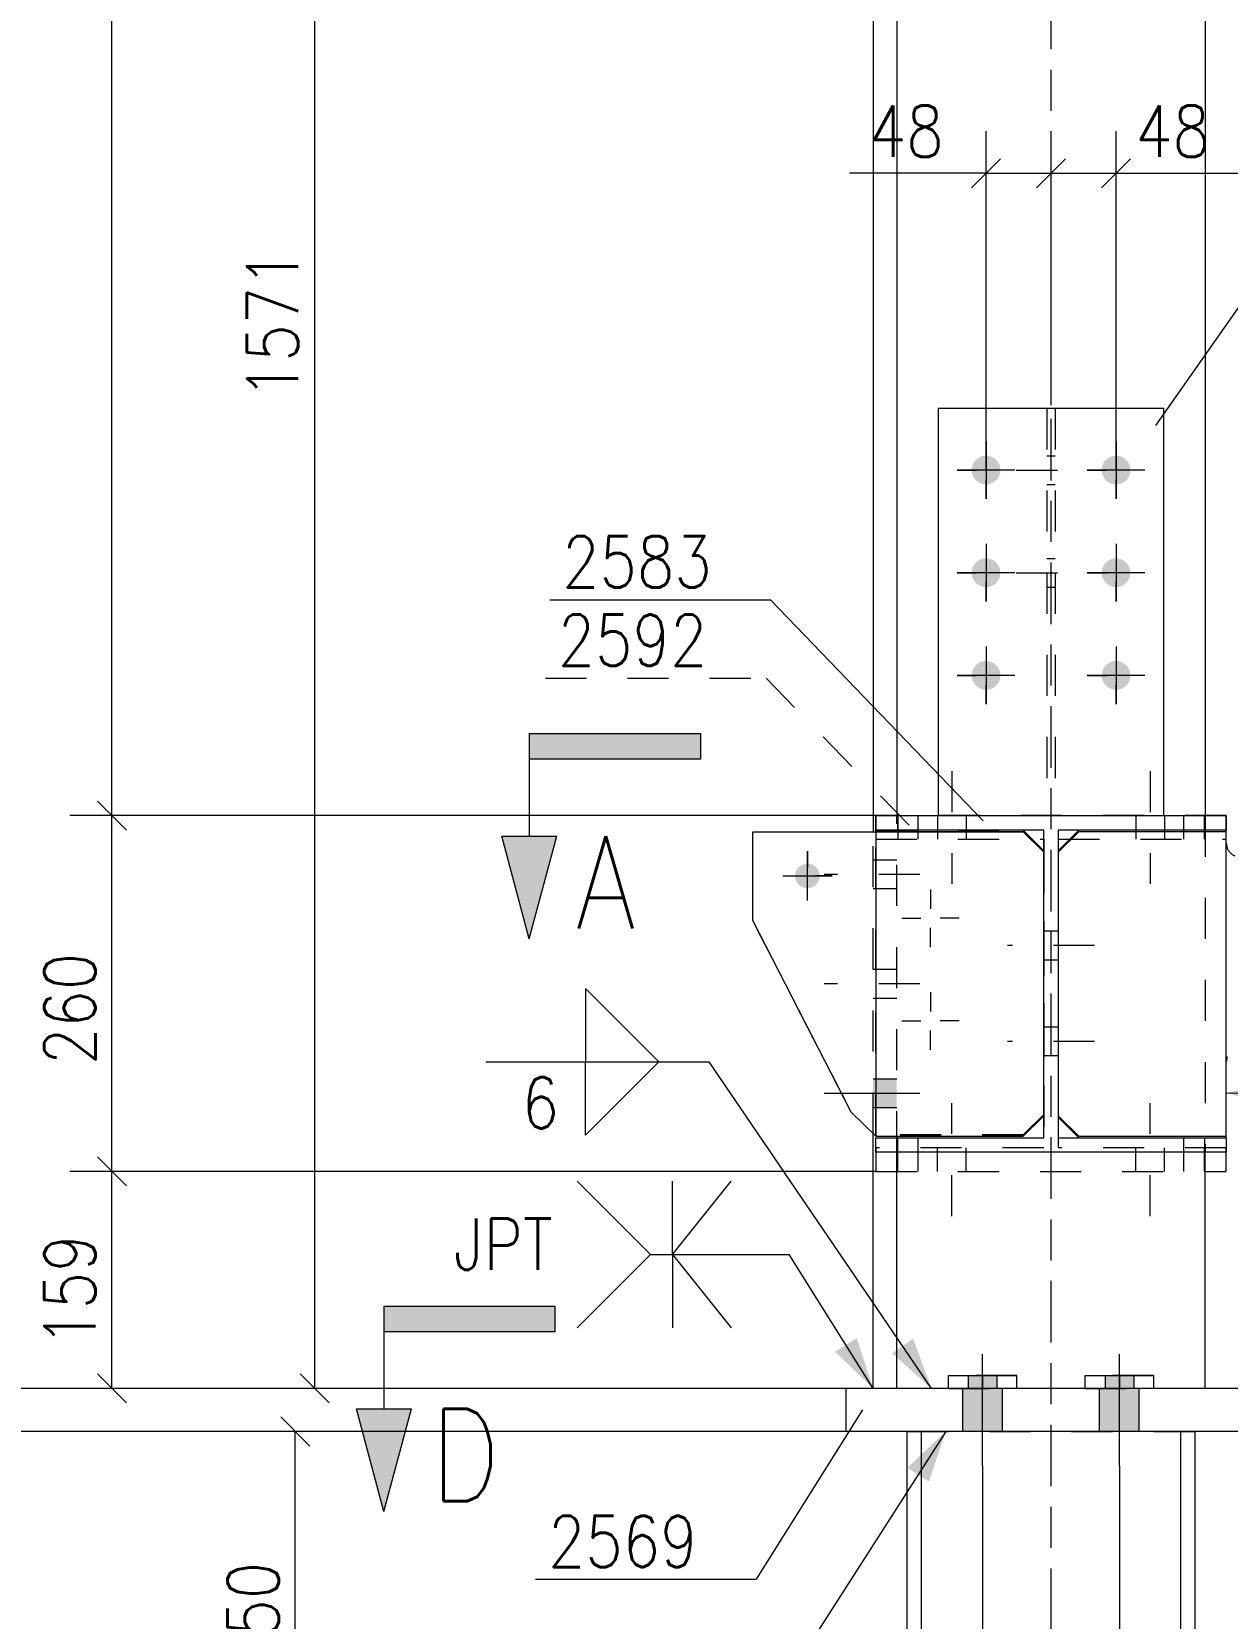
# Model space of a CAD drawing. Header units: millimetres. Extents: x 5 to 846, y 5 to 599.
# Drawn here: x 60.2 to 118.5, y 361 to 438.3 of the extents above; entities that cross this region are included whole.
import ezdxf

# ---------------------------------------------------------------- set-up
doc = ezdxf.new("R2010")
doc.units = ezdxf.units.MM
for name, pattern in [('XKITLINE00', [0]), ('XKITLINE02', [4, 2, -2]), ('XKITLINE06', [7, 3, -1, 2, -1])]:
    doc.linetypes.add(name, pattern=pattern)
for name, color, linetype, lineweight in [('Corte', 7, 'Continuous', 0), ('Cota', 4, 'Continuous', 0), ('Marca da peça', 2, 'Continuous', 0), ('Objeto gráfico', 3, 'Continuous', 0), ('Parafuso', 3, 'Continuous', 0), ('Peça', 2, 'Continuous', 0), ('Solda', 1, 'Continuous', 0)]:
    doc.layers.add(name, color=color, linetype=linetype, lineweight=lineweight)
doc.styles.add('ROMANS', font='ROMANS__.TTF')
doc.styles.add('SIMPLEX', font='SIMPLEX_.TTF')

msp = doc.modelspace()

# ---------------------------------------------------------------- hatches: boundary and pattern name
at = {"layer": 'Corte'}
for points in [[(84.474, 402.814), (84.474, 404.064), (92.808, 404.064)], [(92.808, 402.814), (84.474, 402.814), (92.808, 404.064)], [(84.474, 394.064), (83.134, 399.064), (85.814, 399.064)], [(77.394, 374.914), (77.394, 376.164), (85.727, 376.164)], [(85.727, 374.914), (77.394, 374.914), (85.727, 376.164)], [(77.394, 366.164), (76.054, 371.164), (78.734, 371.164)]]:
    msp.add_hatch(color=6, dxfattribs=at).paths.add_polyline_path(points, flags=17)
at = {"layer": 'Parafuso'}
for points in [[(107.421, 416.863), (107.419, 416.829), (107.415, 416.795), (107.409, 416.761), (107.401, 416.728), (107.392, 416.695), (107.381, 416.662), (107.369, 416.63), (107.355, 416.598), (107.34, 416.568), (107.323, 416.538), (107.304, 416.509), (107.284, 416.481), (107.263, 416.454), (107.241, 416.428), (107.217, 416.403), (107.192, 416.379), (107.166, 416.357), (107.139, 416.336), (107.111, 416.316), (107.082, 416.297), (107.052, 416.28), (107.022, 416.265), (106.99, 416.251), (106.958, 416.239), (106.925, 416.228), (106.892, 416.219), (106.859, 416.211), (106.825, 416.205), (106.791, 416.201), (106.757, 416.199), (106.722, 416.198), (106.688, 416.199), (106.654, 416.201), (106.62, 416.205), (106.586, 416.211), (106.552, 416.219), (106.519, 416.228), (106.486, 416.239), (106.454, 416.251), (106.423, 416.265), (106.392, 416.28), (106.362, 416.297), (106.333, 416.316), (106.305, 416.336), (106.278, 416.357), (106.252, 416.379), (106.227, 416.403), (106.204, 416.428), (106.181, 416.454), (106.16, 416.481), (106.14, 416.509), (106.122, 416.538), (106.105, 416.568), (106.089, 416.598), (106.076, 416.63), (106.063, 416.662), (106.052, 416.695), (106.043, 416.728), (106.036, 416.761), (106.03, 416.795), (106.026, 416.829), (106.023, 416.863), (106.022, 416.898), (106.023, 416.932), (106.026, 416.966), (106.03, 417), (106.036, 417.034), (106.043, 417.068), (106.052, 417.101), (106.063, 417.134), (106.076, 417.166), (106.089, 417.197), (106.105, 417.228), (106.122, 417.258), (106.14, 417.287), (106.16, 417.315), (106.181, 417.342), (106.204, 417.368), (106.227, 417.393), (106.252, 417.416), (106.278, 417.439), (106.305, 417.46), (106.333, 417.48), (106.362, 417.498), (106.392, 417.515), (106.423, 417.531), (106.454, 417.544), (106.486, 417.557), (106.519, 417.568), (106.552, 417.577), (106.586, 417.584), (106.62, 417.59), (106.654, 417.594), (106.688, 417.597), (106.722, 417.598), (106.757, 417.597), (106.791, 417.594), (106.825, 417.59), (106.859, 417.584), (106.892, 417.577), (106.925, 417.568), (106.958, 417.557), (106.99, 417.544), (107.022, 417.531), (107.052, 417.515), (107.082, 417.498), (107.111, 417.48), (107.139, 417.46), (107.166, 417.439), (107.192, 417.416), (107.217, 417.393), (107.241, 417.368), (107.263, 417.342), (107.284, 417.315), (107.304, 417.287), (107.323, 417.258), (107.34, 417.228), (107.355, 417.197), (107.369, 417.166), (107.381, 417.134), (107.392, 417.101), (107.401, 417.068), (107.409, 417.034), (107.415, 417), (107.419, 416.966), (107.421, 416.932), (107.422, 416.898)], [(113.755, 416.863), (113.752, 416.829), (113.748, 416.795), (113.742, 416.761), (113.735, 416.728), (113.725, 416.695), (113.715, 416.662), (113.702, 416.63), (113.688, 416.598), (113.673, 416.568), (113.656, 416.538), (113.638, 416.509), (113.618, 416.481), (113.597, 416.454), (113.574, 416.428), (113.551, 416.403), (113.526, 416.379), (113.5, 416.357), (113.473, 416.336), (113.444, 416.316), (113.415, 416.297), (113.386, 416.28), (113.355, 416.265), (113.323, 416.251), (113.291, 416.239), (113.259, 416.228), (113.226, 416.219), (113.192, 416.211), (113.158, 416.205), (113.124, 416.201), (113.09, 416.199), (113.056, 416.198), (113.021, 416.199), (112.987, 416.201), (112.953, 416.205), (112.919, 416.211), (112.885, 416.219), (112.852, 416.228), (112.82, 416.239), (112.788, 416.251), (112.756, 416.265), (112.726, 416.28), (112.696, 416.297), (112.667, 416.316), (112.639, 416.336), (112.611, 416.357), (112.585, 416.379), (112.561, 416.403), (112.537, 416.428), (112.514, 416.454), (112.493, 416.481), (112.474, 416.509), (112.455, 416.538), (112.438, 416.568), (112.423, 416.598), (112.409, 416.63), (112.396, 416.662), (112.386, 416.695), (112.377, 416.728), (112.369, 416.761), (112.363, 416.795), (112.359, 416.829), (112.356, 416.863), (112.356, 416.898), (112.356, 416.932), (112.359, 416.966), (112.363, 417), (112.369, 417.034), (112.377, 417.068), (112.386, 417.101), (112.396, 417.134), (112.409, 417.166), (112.423, 417.197), (112.438, 417.228), (112.455, 417.258), (112.474, 417.287), (112.493, 417.315), (112.514, 417.342), (112.537, 417.368), (112.561, 417.393), (112.585, 417.416), (112.611, 417.439), (112.639, 417.46), (112.667, 417.48), (112.696, 417.498), (112.726, 417.515), (112.756, 417.531), (112.788, 417.544), (112.82, 417.557), (112.852, 417.568), (112.885, 417.577), (112.919, 417.584), (112.953, 417.59), (112.987, 417.594), (113.021, 417.597), (113.056, 417.598), (113.09, 417.597), (113.124, 417.594), (113.158, 417.59), (113.192, 417.584), (113.226, 417.577), (113.259, 417.568), (113.291, 417.557), (113.323, 417.544), (113.355, 417.531), (113.386, 417.515), (113.415, 417.498), (113.444, 417.48), (113.473, 417.46), (113.5, 417.439), (113.526, 417.416), (113.551, 417.393), (113.574, 417.368), (113.597, 417.342), (113.618, 417.315), (113.638, 417.287), (113.656, 417.258), (113.673, 417.228), (113.688, 417.197), (113.702, 417.166), (113.715, 417.134), (113.725, 417.101), (113.735, 417.068), (113.742, 417.034), (113.748, 417), (113.752, 416.966), (113.755, 416.932), (113.756, 416.898)], [(107.421, 411.863), (107.419, 411.829), (107.415, 411.795), (107.409, 411.761), (107.401, 411.728), (107.392, 411.695), (107.381, 411.662), (107.369, 411.63), (107.355, 411.598), (107.34, 411.568), (107.323, 411.538), (107.304, 411.509), (107.284, 411.481), (107.263, 411.454), (107.241, 411.428), (107.217, 411.403), (107.192, 411.379), (107.166, 411.357), (107.139, 411.336), (107.111, 411.316), (107.082, 411.297), (107.052, 411.28), (107.022, 411.265), (106.99, 411.251), (106.958, 411.239), (106.925, 411.228), (106.892, 411.219), (106.859, 411.211), (106.825, 411.205), (106.791, 411.201), (106.757, 411.199), (106.722, 411.198), (106.688, 411.199), (106.654, 411.201), (106.62, 411.205), (106.586, 411.211), (106.552, 411.219), (106.519, 411.228), (106.486, 411.239), (106.454, 411.251), (106.423, 411.265), (106.392, 411.28), (106.362, 411.297), (106.333, 411.316), (106.305, 411.336), (106.278, 411.357), (106.252, 411.379), (106.227, 411.403), (106.204, 411.428), (106.181, 411.454), (106.16, 411.481), (106.14, 411.509), (106.122, 411.538), (106.105, 411.568), (106.089, 411.598), (106.076, 411.63), (106.063, 411.662), (106.052, 411.695), (106.043, 411.728), (106.036, 411.761), (106.03, 411.795), (106.026, 411.829), (106.023, 411.863), (106.022, 411.898), (106.023, 411.932), (106.026, 411.966), (106.03, 412), (106.036, 412.034), (106.043, 412.068), (106.052, 412.101), (106.063, 412.134), (106.076, 412.166), (106.089, 412.197), (106.105, 412.228), (106.122, 412.258), (106.14, 412.287), (106.16, 412.315), (106.181, 412.342), (106.204, 412.368), (106.227, 412.393), (106.252, 412.416), (106.278, 412.439), (106.305, 412.46), (106.333, 412.48), (106.362, 412.498), (106.392, 412.515), (106.423, 412.531), (106.454, 412.544), (106.486, 412.557), (106.519, 412.568), (106.552, 412.577), (106.586, 412.584), (106.62, 412.59), (106.654, 412.594), (106.688, 412.597), (106.722, 412.598), (106.757, 412.597), (106.791, 412.594), (106.825, 412.59), (106.859, 412.584), (106.892, 412.577), (106.925, 412.568), (106.958, 412.557), (106.99, 412.544), (107.022, 412.531), (107.052, 412.515), (107.082, 412.498), (107.111, 412.48), (107.139, 412.46), (107.166, 412.439), (107.192, 412.416), (107.217, 412.393), (107.241, 412.368), (107.263, 412.342), (107.284, 412.315), (107.304, 412.287), (107.323, 412.258), (107.34, 412.228), (107.355, 412.197), (107.369, 412.166), (107.381, 412.134), (107.392, 412.101), (107.401, 412.068), (107.409, 412.034), (107.415, 412), (107.419, 411.966), (107.421, 411.932), (107.422, 411.898)], [(113.755, 411.863), (113.752, 411.829), (113.748, 411.795), (113.742, 411.761), (113.735, 411.728), (113.725, 411.695), (113.715, 411.662), (113.702, 411.63), (113.688, 411.598), (113.673, 411.568), (113.656, 411.538), (113.638, 411.509), (113.618, 411.481), (113.597, 411.454), (113.574, 411.428), (113.551, 411.403), (113.526, 411.379), (113.5, 411.357), (113.473, 411.336), (113.444, 411.316), (113.415, 411.297), (113.386, 411.28), (113.355, 411.265), (113.323, 411.251), (113.291, 411.239), (113.259, 411.228), (113.226, 411.219), (113.192, 411.211), (113.158, 411.205), (113.124, 411.201), (113.09, 411.199), (113.056, 411.198), (113.021, 411.199), (112.987, 411.201), (112.953, 411.205), (112.919, 411.211), (112.885, 411.219), (112.852, 411.228), (112.82, 411.239), (112.788, 411.251), (112.756, 411.265), (112.726, 411.28), (112.696, 411.297), (112.667, 411.316), (112.639, 411.336), (112.611, 411.357), (112.585, 411.379), (112.561, 411.403), (112.537, 411.428), (112.514, 411.454), (112.493, 411.481), (112.474, 411.509), (112.455, 411.538), (112.438, 411.568), (112.423, 411.598), (112.409, 411.63), (112.396, 411.662), (112.386, 411.695), (112.377, 411.728), (112.369, 411.761), (112.363, 411.795), (112.359, 411.829), (112.356, 411.863), (112.356, 411.898), (112.356, 411.932), (112.359, 411.966), (112.363, 412), (112.369, 412.034), (112.377, 412.068), (112.386, 412.101), (112.396, 412.134), (112.409, 412.166), (112.423, 412.197), (112.438, 412.228), (112.455, 412.258), (112.474, 412.287), (112.493, 412.315), (112.514, 412.342), (112.537, 412.368), (112.561, 412.393), (112.585, 412.416), (112.611, 412.439), (112.639, 412.46), (112.667, 412.48), (112.696, 412.498), (112.726, 412.515), (112.756, 412.531), (112.788, 412.544), (112.82, 412.557), (112.852, 412.568), (112.885, 412.577), (112.919, 412.584), (112.953, 412.59), (112.987, 412.594), (113.021, 412.597), (113.056, 412.598), (113.09, 412.597), (113.124, 412.594), (113.158, 412.59), (113.192, 412.584), (113.226, 412.577), (113.259, 412.568), (113.291, 412.557), (113.323, 412.544), (113.355, 412.531), (113.386, 412.515), (113.415, 412.498), (113.444, 412.48), (113.473, 412.46), (113.5, 412.439), (113.526, 412.416), (113.551, 412.393), (113.574, 412.368), (113.597, 412.342), (113.618, 412.315), (113.638, 412.287), (113.656, 412.258), (113.673, 412.228), (113.688, 412.197), (113.702, 412.166), (113.715, 412.134), (113.725, 412.101), (113.735, 412.068), (113.742, 412.034), (113.748, 412), (113.752, 411.966), (113.755, 411.932), (113.756, 411.898)], [(107.421, 406.863), (107.419, 406.829), (107.415, 406.795), (107.409, 406.761), (107.401, 406.728), (107.392, 406.695), (107.381, 406.662), (107.369, 406.63), (107.355, 406.598), (107.34, 406.568), (107.323, 406.538), (107.304, 406.509), (107.284, 406.481), (107.263, 406.454), (107.241, 406.428), (107.217, 406.403), (107.192, 406.379), (107.166, 406.357), (107.139, 406.336), (107.111, 406.316), (107.082, 406.297), (107.052, 406.28), (107.022, 406.265), (106.99, 406.251), (106.958, 406.239), (106.925, 406.228), (106.892, 406.219), (106.859, 406.211), (106.825, 406.205), (106.791, 406.201), (106.757, 406.199), (106.722, 406.198), (106.688, 406.199), (106.654, 406.201), (106.62, 406.205), (106.586, 406.211), (106.552, 406.219), (106.519, 406.228), (106.486, 406.239), (106.454, 406.251), (106.423, 406.265), (106.392, 406.28), (106.362, 406.297), (106.333, 406.316), (106.305, 406.336), (106.278, 406.357), (106.252, 406.379), (106.227, 406.403), (106.204, 406.428), (106.181, 406.454), (106.16, 406.481), (106.14, 406.509), (106.122, 406.538), (106.105, 406.568), (106.089, 406.598), (106.076, 406.63), (106.063, 406.662), (106.052, 406.695), (106.043, 406.728), (106.036, 406.761), (106.03, 406.795), (106.026, 406.829), (106.023, 406.863), (106.022, 406.898), (106.023, 406.932), (106.026, 406.966), (106.03, 407), (106.036, 407.034), (106.043, 407.068), (106.052, 407.101), (106.063, 407.134), (106.076, 407.166), (106.089, 407.197), (106.105, 407.228), (106.122, 407.258), (106.14, 407.287), (106.16, 407.315), (106.181, 407.342), (106.204, 407.368), (106.227, 407.393), (106.252, 407.416), (106.278, 407.439), (106.305, 407.46), (106.333, 407.48), (106.362, 407.498), (106.392, 407.515), (106.423, 407.531), (106.454, 407.544), (106.486, 407.557), (106.519, 407.568), (106.552, 407.577), (106.586, 407.584), (106.62, 407.59), (106.654, 407.594), (106.688, 407.597), (106.722, 407.598), (106.757, 407.597), (106.791, 407.594), (106.825, 407.59), (106.859, 407.584), (106.892, 407.577), (106.925, 407.568), (106.958, 407.557), (106.99, 407.544), (107.022, 407.531), (107.052, 407.515), (107.082, 407.498), (107.111, 407.48), (107.139, 407.46), (107.166, 407.439), (107.192, 407.416), (107.217, 407.393), (107.241, 407.368), (107.263, 407.342), (107.284, 407.315), (107.304, 407.287), (107.323, 407.258), (107.34, 407.228), (107.355, 407.197), (107.369, 407.166), (107.381, 407.134), (107.392, 407.101), (107.401, 407.068), (107.409, 407.034), (107.415, 407), (107.419, 406.966), (107.421, 406.932), (107.422, 406.898)], [(113.755, 406.863), (113.752, 406.829), (113.748, 406.795), (113.742, 406.761), (113.735, 406.728), (113.725, 406.695), (113.715, 406.662), (113.702, 406.63), (113.688, 406.598), (113.673, 406.568), (113.656, 406.538), (113.638, 406.509), (113.618, 406.481), (113.597, 406.454), (113.574, 406.428), (113.551, 406.403), (113.526, 406.379), (113.5, 406.357), (113.473, 406.336), (113.444, 406.316), (113.415, 406.297), (113.386, 406.28), (113.355, 406.265), (113.323, 406.251), (113.291, 406.239), (113.259, 406.228), (113.226, 406.219), (113.192, 406.211), (113.158, 406.205), (113.124, 406.201), (113.09, 406.199), (113.056, 406.198), (113.021, 406.199), (112.987, 406.201), (112.953, 406.205), (112.919, 406.211), (112.885, 406.219), (112.852, 406.228), (112.82, 406.239), (112.788, 406.251), (112.756, 406.265), (112.726, 406.28), (112.696, 406.297), (112.667, 406.316), (112.639, 406.336), (112.611, 406.357), (112.585, 406.379), (112.561, 406.403), (112.537, 406.428), (112.514, 406.454), (112.493, 406.481), (112.474, 406.509), (112.455, 406.538), (112.438, 406.568), (112.423, 406.598), (112.409, 406.63), (112.396, 406.662), (112.386, 406.695), (112.377, 406.728), (112.369, 406.761), (112.363, 406.795), (112.359, 406.829), (112.356, 406.863), (112.356, 406.898), (112.356, 406.932), (112.359, 406.966), (112.363, 407), (112.369, 407.034), (112.377, 407.068), (112.386, 407.101), (112.396, 407.134), (112.409, 407.166), (112.423, 407.197), (112.438, 407.228), (112.455, 407.258), (112.474, 407.287), (112.493, 407.315), (112.514, 407.342), (112.537, 407.368), (112.561, 407.393), (112.585, 407.416), (112.611, 407.439), (112.639, 407.46), (112.667, 407.48), (112.696, 407.498), (112.726, 407.515), (112.756, 407.531), (112.788, 407.544), (112.82, 407.557), (112.852, 407.568), (112.885, 407.577), (112.919, 407.584), (112.953, 407.59), (112.987, 407.594), (113.021, 407.597), (113.056, 407.598), (113.09, 407.597), (113.124, 407.594), (113.158, 407.59), (113.192, 407.584), (113.226, 407.577), (113.259, 407.568), (113.291, 407.557), (113.323, 407.544), (113.355, 407.531), (113.386, 407.515), (113.415, 407.498), (113.444, 407.48), (113.473, 407.46), (113.5, 407.439), (113.526, 407.416), (113.551, 407.393), (113.574, 407.368), (113.597, 407.342), (113.618, 407.315), (113.638, 407.287), (113.656, 407.258), (113.673, 407.228), (113.688, 407.197), (113.702, 407.166), (113.715, 407.134), (113.725, 407.101), (113.735, 407.068), (113.742, 407.034), (113.748, 407), (113.752, 406.966), (113.755, 406.932), (113.756, 406.898)], [(97.423, 397.161), (97.425, 397.19), (97.429, 397.219), (97.434, 397.248), (97.44, 397.277), (97.448, 397.305), (97.457, 397.333), (97.468, 397.361), (97.48, 397.388), (97.493, 397.414), (97.508, 397.44), (97.523, 397.464), (97.54, 397.489), (97.558, 397.512), (97.578, 397.534), (97.598, 397.555), (97.619, 397.576), (97.642, 397.595), (97.665, 397.613), (97.689, 397.63), (97.714, 397.646), (97.739, 397.66), (97.766, 397.674), (97.793, 397.685), (97.82, 397.696), (97.848, 397.705), (97.876, 397.713), (97.905, 397.72), (97.934, 397.725), (97.963, 397.728), (97.993, 397.73), (98.022, 397.731), (98.052, 397.73), (98.081, 397.728), (98.11, 397.725), (98.139, 397.72), (98.168, 397.713), (98.196, 397.705), (98.224, 397.696), (98.252, 397.685), (98.279, 397.674), (98.305, 397.66), (98.331, 397.646), (98.356, 397.63), (98.38, 397.613), (98.403, 397.595), (98.425, 397.576), (98.446, 397.555), (98.467, 397.534), (98.486, 397.512), (98.504, 397.489), (98.521, 397.464), (98.537, 397.44), (98.551, 397.414), (98.565, 397.388), (98.577, 397.361), (98.587, 397.333), (98.596, 397.305), (98.604, 397.277), (98.611, 397.248), (98.616, 397.219), (98.619, 397.19), (98.621, 397.161), (98.622, 397.131), (98.621, 397.102), (98.619, 397.072), (98.616, 397.043), (98.611, 397.014), (98.604, 396.985), (98.596, 396.957), (98.587, 396.929), (98.577, 396.902), (98.565, 396.875), (98.551, 396.848), (98.537, 396.823), (98.521, 396.798), (98.504, 396.774), (98.486, 396.75), (98.467, 396.728), (98.446, 396.707), (98.425, 396.687), (98.403, 396.667), (98.38, 396.649), (98.356, 396.632), (98.331, 396.616), (98.305, 396.602), (98.279, 396.589), (98.252, 396.577), (98.224, 396.566), (98.196, 396.557), (98.168, 396.549), (98.139, 396.543), (98.11, 396.538), (98.081, 396.534), (98.052, 396.532), (98.022, 396.531), (97.993, 396.532), (97.963, 396.534), (97.934, 396.538), (97.905, 396.543), (97.876, 396.549), (97.848, 396.557), (97.82, 396.566), (97.793, 396.577), (97.766, 396.589), (97.739, 396.602), (97.714, 396.616), (97.689, 396.632), (97.665, 396.649), (97.642, 396.667), (97.619, 396.687), (97.598, 396.707), (97.578, 396.728), (97.558, 396.75), (97.54, 396.774), (97.523, 396.798), (97.508, 396.823), (97.493, 396.848), (97.48, 396.875), (97.468, 396.902), (97.457, 396.929), (97.448, 396.957), (97.44, 396.985), (97.434, 397.014), (97.429, 397.043), (97.425, 397.072), (97.423, 397.102), (97.422, 397.131)], [(102.376, 385.831), (101.222, 385.831), (101.222, 387.231), (102.376, 387.231)], [(102.376, 385.831), (101.222, 385.831), (101.222, 387.231), (102.376, 387.231)], [(107.256, 372.798), (107.256, 372.164), (105.856, 372.164), (105.856, 372.798)], [(113.922, 372.798), (113.922, 372.164), (112.522, 372.164), (112.522, 372.798)], [(107.521, 372.164), (107.521, 370.064), (105.591, 370.064), (105.591, 372.164)], [(114.187, 372.164), (114.187, 370.064), (112.257, 370.064), (112.257, 372.164)]]:
    msp.add_hatch(color=7, dxfattribs=at).paths.add_polyline_path(points, flags=17)
at = {"layer": 'Solda'}
for points in [[(101.222, 372.164), (99.365, 373.951), (100.424, 374.615)], [(104.065, 372.164), (102.142, 373.88), (103.176, 374.583)], [(104.761, 370.064), (103.939, 367.622), (102.886, 368.296)]]:
    msp.add_hatch(color=7, dxfattribs=at).paths.add_polyline_path(points, flags=17)

# ---------------------------------------------------------------- linework, layer by layer
at = {"layer": 'Corte', "color": 6, "linetype": 'XKITLINE00', "lineweight": 0}
for p, q in [((84.474, 404.064), (92.808, 404.064)), ((84.474, 404.064), (84.474, 399.064)), ((92.808, 404.064), (92.808, 402.814)), ((92.808, 402.814), (84.474, 402.814)), ((83.134, 399.064), (85.814, 399.064)), ((84.474, 394.064), (83.134, 399.064)), ((84.474, 394.064), (85.814, 399.064)), ((77.394, 376.164), (85.727, 376.164)), ((77.394, 376.164), (77.394, 371.164)), ((85.727, 376.164), (85.727, 374.914)), ((85.727, 374.914), (77.394, 374.914)), ((76.054, 371.164), (78.734, 371.164)), ((77.394, 366.164), (76.054, 371.164)), ((77.394, 366.164), (78.734, 371.164))]:
    msp.add_line(p, q, dxfattribs=at)
at = {"layer": 'Cota', "color": 7, "linetype": 'XKITLINE00', "lineweight": 0}
for p, q in [((64.151, 400.064), (64.151, 534.264)), ((74.026, 372.164), (74.026, 476.892)), ((106.722, 416.898), (106.722, 433.403)), ((109.889, 420.064), (109.889, 433.403)), ((109.889, 420.064), (109.889, 433.403)), ((113.056, 416.898), (113.056, 433.403)), ((107.429, 432.06), (106.015, 430.645)), ((110.596, 432.06), (109.182, 430.645)), ((110.596, 432.06), (109.182, 430.645)), ((113.763, 432.06), (112.348, 430.645)), ((106.722, 431.353), (100.077, 431.353)), ((106.722, 431.353), (100.077, 431.353)), ((106.722, 431.353), (109.889, 431.353)), ((109.889, 431.353), (113.056, 431.353)), ((113.056, 431.353), (119.701, 431.353)), ((113.056, 431.353), (119.701, 431.353)), ((63.444, 400.772), (64.858, 399.357)), ((63.444, 400.772), (64.858, 399.357)), ((101.356, 400.064), (62.101, 400.064)), ((101.356, 400.064), (62.101, 400.064)), ((64.151, 382.731), (64.151, 400.064)), ((63.444, 383.438), (64.858, 382.024)), ((63.444, 383.438), (64.858, 382.024)), ((101.356, 382.731), (62.101, 382.731)), ((101.356, 382.731), (62.101, 382.731)), ((64.151, 372.164), (64.151, 382.731)), ((63.444, 372.872), (64.858, 371.457)), ((73.319, 372.872), (74.733, 371.457)), ((99.889, 372.164), (52.134, 372.164)), ((99.889, 372.164), (52.134, 372.164)), ((99.889, 372.164), (62.101, 372.164)), ((101.222, 372.164), (71.976, 372.164)), ((72.374, 370.772), (73.788, 369.357)), ((99.889, 370.064), (41.801, 370.064)), ((99.889, 370.064), (52.134, 370.064)), ((99.889, 370.064), (71.031, 370.064)), ((73.081, 353.398), (73.081, 370.064)), ((106.556, 368.398), (106.556, 338.064)), ((113.222, 368.398), (113.222, 338.064))]:
    msp.add_line(p, q, dxfattribs=at)
at = {"layer": 'Cota', "color": 3}
for p in [(106.722, 431.353), (109.889, 431.353), (109.889, 431.353), (113.056, 431.353), (64.151, 400.064), (64.151, 400.064), (64.151, 382.731), (64.151, 382.731), (64.151, 372.164), (74.026, 372.164), (73.081, 370.064)]:
    msp.add_point(p, dxfattribs=at)
at = {"layer": 'Marca da peça', "color": 7, "linetype": 'XKITLINE00', "lineweight": 0}
for p, q in [((114.988, 419.064), (122.871, 430.298)), ((85.477, 410.585), (96.218, 410.585)), ((106.584, 399.817), (96.218, 410.585)), ((100.709, 371.122), (95.528, 362.864)), ((84.786, 362.864), (95.528, 362.864))]:
    msp.add_line(p, q, dxfattribs=at)
at = {"layer": 'Marca da peça', "color": 7, "linetype": 'XKITLINE02', "lineweight": 0}
for p in [(85.262, 406.766), (102.983, 399.597)]:
    msp.add_line(p, (96.003, 406.766), dxfattribs=at)
at = {"layer": 'Objeto gráfico', "color": 7, "linetype": 'XKITLINE06', "lineweight": 0}
msp.add_line((109.889, 353.398), (109.889, 551.598), dxfattribs=at)
at = {"layer": 'Parafuso', "color": 7, "linetype": 'XKITLINE00', "lineweight": 0}
for p, q in [((106.722, 418.298), (106.722, 417.365)), ((106.722, 418.298), (106.722, 415.498)), ((113.056, 418.298), (113.056, 417.365)), ((113.056, 418.298), (113.056, 415.498)), ((105.322, 416.898), (106.255, 416.898)), ((108.122, 416.898), (105.322, 416.898)), ((108.122, 416.898), (107.19, 416.898)), ((111.656, 416.898), (112.588, 416.898)), ((114.456, 416.898), (111.656, 416.898)), ((114.456, 416.898), (113.523, 416.898)), ((106.722, 415.498), (106.722, 416.43)), ((113.056, 415.498), (113.056, 416.43)), ((106.722, 413.298), (106.722, 412.365)), ((106.722, 413.298), (106.722, 410.498)), ((113.056, 413.298), (113.056, 412.365)), ((113.056, 413.298), (113.056, 410.498)), ((105.322, 411.898), (106.255, 411.898)), ((108.122, 411.898), (105.322, 411.898)), ((106.722, 410.498), (106.722, 411.43)), ((108.122, 411.898), (107.19, 411.898)), ((111.656, 411.898), (112.588, 411.898)), ((114.456, 411.898), (111.656, 411.898)), ((113.056, 410.498), (113.056, 411.43)), ((114.456, 411.898), (113.523, 411.898)), ((106.722, 408.298), (106.722, 407.365)), ((106.722, 408.298), (106.722, 405.498)), ((113.056, 408.298), (113.056, 407.365)), ((113.056, 408.298), (113.056, 405.498)), ((105.322, 406.898), (106.255, 406.898)), ((108.122, 406.898), (105.322, 406.898)), ((108.122, 406.898), (107.19, 406.898)), ((111.656, 406.898), (112.588, 406.898)), ((114.456, 406.898), (111.656, 406.898)), ((114.456, 406.898), (113.523, 406.898)), ((106.722, 405.498), (106.722, 406.43)), ((113.056, 405.498), (113.056, 406.43)), ((98.022, 398.331), (98.022, 397.532)), ((98.022, 395.931), (98.022, 398.331)), ((96.822, 397.131), (97.621, 397.131)), ((96.822, 397.131), (99.222, 397.131)), ((98.022, 395.931), (98.022, 396.73)), ((99.222, 397.131), (98.423, 397.131)), ((104.022, 396.464), (104.022, 395.532)), ((102.622, 395.064), (103.555, 395.064)), ((105.422, 395.064), (104.49, 395.064)), ((104.022, 393.664), (104.022, 394.597)), ((104.022, 391.464), (104.022, 390.532)), ((102.622, 390.064), (103.555, 390.064)), ((104.022, 388.664), (104.022, 389.597)), ((105.422, 390.064), (104.49, 390.064)), ((102.376, 387.231), (101.222, 387.231)), ((102.376, 387.231), (101.222, 387.231)), ((103.494, 386.531), (98.837, 386.531)), ((103.494, 386.531), (98.837, 386.531)), ((102.376, 385.831), (101.222, 385.831)), ((102.376, 385.831), (101.222, 385.831)), ((106.556, 368.398), (106.556, 373.831)), ((113.222, 368.398), (113.222, 373.831)), ((105.856, 372.798), (105.856, 372.164)), ((106.556, 372.798), (106.556, 372.164)), ((107.256, 372.798), (107.256, 372.164)), ((112.522, 372.798), (112.522, 372.164)), ((113.222, 372.798), (113.222, 372.164)), ((113.922, 372.798), (113.922, 372.164)), ((105.591, 370.064), (105.591, 372.164)), ((107.521, 370.064), (107.521, 372.164)), ((112.257, 370.064), (112.257, 372.164)), ((114.187, 370.064), (114.187, 372.164))]:
    msp.add_line(p, q, dxfattribs=at)
at = {"layer": 'Parafuso', "color": 7, "linetype": 'XKITLINE02', "lineweight": 0}
for p, q in [((109.682, 417.598), (110.096, 417.598)), ((109.682, 417.598), (110.096, 417.598)), ((108.196, 416.898), (111.582, 416.898)), ((108.196, 416.898), (111.582, 416.898)), ((109.682, 416.198), (110.096, 416.198)), ((109.682, 416.198), (110.096, 416.198)), ((109.682, 412.598), (110.096, 412.598)), ((109.682, 412.598), (110.096, 412.598)), ((108.196, 411.898), (111.582, 411.898)), ((108.196, 411.898), (111.582, 411.898)), ((109.682, 411.198), (110.096, 411.198)), ((109.682, 411.198), (110.096, 411.198)), ((105.056, 402.238), (105.056, 396.738)), ((105.056, 402.238), (105.056, 396.738)), ((105.056, 402.238), (105.056, 396.738)), ((114.722, 402.238), (114.722, 396.738)), ((114.722, 402.238), (114.722, 396.738)), ((114.722, 402.238), (114.722, 396.738)), ((104.356, 400.064), (104.356, 398.911)), ((104.356, 400.064), (104.356, 398.911)), ((104.356, 400.064), (104.356, 398.911)), ((105.756, 400.064), (105.756, 398.911)), ((105.756, 400.064), (105.756, 398.911)), ((105.756, 400.064), (105.756, 398.911)), ((114.022, 400.064), (114.022, 398.911)), ((114.022, 400.064), (114.022, 398.911)), ((114.022, 400.064), (114.022, 398.911)), ((115.422, 400.064), (115.422, 398.911)), ((115.422, 400.064), (115.422, 398.911)), ((115.422, 400.064), (115.422, 398.911)), ((102.376, 397.898), (101.222, 397.898)), ((102.376, 397.898), (101.222, 397.898)), ((103.494, 397.198), (98.837, 397.198)), ((103.494, 397.198), (98.837, 397.198)), ((102.376, 396.498), (101.222, 396.498)), ((102.376, 396.498), (101.222, 396.498)), ((110.246, 394.431), (109.532, 394.431)), ((110.246, 394.431), (109.532, 394.431)), ((112.006, 393.731), (107.772, 393.731)), ((112.006, 393.731), (107.772, 393.731)), ((110.246, 393.031), (109.532, 393.031)), ((110.246, 393.031), (109.532, 393.031)), ((103.494, 391.864), (98.837, 391.864)), ((103.494, 391.864), (98.837, 391.864)), ((102.376, 392.564), (101.222, 392.564)), ((102.376, 392.564), (101.222, 392.564)), ((102.376, 391.164), (101.222, 391.164)), ((102.376, 391.164), (101.222, 391.164)), ((110.246, 389.764), (109.532, 389.764)), ((110.246, 389.764), (109.532, 389.764)), ((112.006, 389.064), (107.772, 389.064)), ((112.006, 389.064), (107.772, 389.064)), ((110.246, 388.364), (109.532, 388.364)), ((110.246, 388.364), (109.532, 388.364)), ((105.056, 380.558), (105.056, 386.058)), ((105.056, 380.558), (105.056, 386.058)), ((105.056, 380.558), (105.056, 386.058)), ((114.722, 380.558), (114.722, 386.058)), ((114.722, 380.558), (114.722, 386.058)), ((114.722, 380.558), (114.722, 386.058)), ((104.356, 382.731), (104.356, 383.884)), ((104.356, 382.731), (104.356, 383.884)), ((104.356, 382.731), (104.356, 383.884)), ((105.756, 382.731), (105.756, 383.884)), ((105.756, 382.731), (105.756, 383.884)), ((105.756, 382.731), (105.756, 383.884)), ((114.022, 382.731), (114.022, 383.884)), ((114.022, 382.731), (114.022, 383.884)), ((114.022, 382.731), (114.022, 383.884)), ((115.422, 382.731), (115.422, 383.884)), ((115.422, 382.731), (115.422, 383.884)), ((115.422, 382.731), (115.422, 383.884)), ((106.556, 368.398), (106.556, 373.831)), ((113.222, 368.398), (113.222, 373.831)), ((105.856, 372.798), (105.856, 372.164)), ((106.556, 372.798), (106.556, 372.164)), ((107.256, 372.798), (107.256, 372.164)), ((112.522, 372.798), (112.522, 372.164)), ((113.222, 372.798), (113.222, 372.164)), ((113.922, 372.798), (113.922, 372.164)), ((105.591, 370.064), (105.591, 372.164)), ((107.521, 370.064), (107.521, 372.164)), ((112.257, 370.064), (112.257, 372.164)), ((114.187, 370.064), (114.187, 372.164))]:
    msp.add_line(p, q, dxfattribs=at)
at = {"layer": 'Peça', "color": 4, "linetype": 'XKITLINE00', "lineweight": 0}
for p, q in [((101.222, 551.598), (101.222, 399.284)), ((102.376, 551.598), (102.376, 400.064)), ((117.402, 551.598), (117.402, 400.064)), ((115.389, 419.898), (104.389, 419.898)), ((104.389, 419.898), (104.389, 400.064)), ((115.389, 400.064), (115.389, 419.898)), ((101.356, 399.351), (101.356, 400.064)), ((101.356, 400.064), (118.422, 400.064)), ((118.422, 400.064), (118.422, 399.351)), ((95.357, 399.284), (101.356, 399.284)), ((95.357, 394.953), (95.357, 399.284)), ((109.539, 399.351), (101.356, 399.351)), ((101.356, 399.284), (101.356, 399.351)), ((108.539, 399.284), (101.356, 399.284)), ((101.356, 399.284), (101.356, 384.444)), ((108.539, 399.351), (109.539, 398.351)), ((109.539, 398.284), (108.539, 399.284)), ((109.539, 384.378), (109.539, 399.351)), ((110.239, 398.351), (111.239, 399.351)), ((118.422, 399.351), (110.239, 399.351)), ((110.239, 399.351), (110.239, 384.378)), ((111.239, 399.284), (110.239, 398.284)), ((118.422, 399.284), (111.239, 399.284)), ((118.422, 399.284), (118.422, 399.351)), ((118.422, 384.444), (118.422, 399.284)), ((118.473, 398.476), (118.422, 398.731)), ((100.154, 385.628), (95.357, 394.953)), ((118.422, 388.065), (118.473, 388.32)), ((101.356, 384.444), (100.154, 385.628)), ((108.539, 384.444), (109.539, 385.444)), ((110.239, 385.444), (111.239, 384.444)), ((110.239, 385.378), (111.239, 384.378)), ((101.222, 372.164), (101.222, 384.576)), ((101.356, 384.444), (108.539, 384.444)), ((101.356, 383.664), (101.356, 384.378)), ((101.356, 384.378), (109.539, 384.378)), ((102.376, 384.444), (102.376, 384.378)), ((110.239, 384.378), (118.422, 384.378)), ((111.239, 384.444), (118.422, 384.444)), ((118.422, 384.378), (118.422, 384.444)), ((118.422, 384.378), (118.422, 383.664)), ((118.422, 383.664), (101.356, 383.664)), ((102.376, 372.164), (102.376, 383.664)), ((117.402, 372.164), (117.402, 383.664)), ((104.889, 372.164), (104.889, 372.798)), ((104.889, 372.798), (104.946, 372.798)), ((104.946, 372.798), (108.222, 372.798)), ((106.556, 372.164), (106.556, 372.798)), ((108.222, 372.164), (108.222, 372.798)), ((111.556, 372.164), (111.556, 372.798)), ((111.556, 372.798), (111.612, 372.798)), ((111.612, 372.798), (114.889, 372.798)), ((113.222, 372.164), (113.222, 372.798)), ((114.889, 372.164), (114.889, 372.798)), ((119.889, 372.164), (99.889, 372.164)), ((99.889, 372.164), (99.889, 370.064)), ((119.889, 370.064), (99.889, 370.064)), ((102.889, 353.398), (102.889, 370.064)), ((103.569, 370.064), (103.569, 353.398)), ((116.209, 353.398), (116.209, 370.064)), ((116.889, 370.064), (116.889, 353.398))]:
    msp.add_line(p, q, dxfattribs=at)
at = {"layer": 'Peça', "color": 7, "linetype": 'XKITLINE02', "lineweight": 0}
for p, q in [((109.682, 419.898), (109.682, 400.064)), ((110.096, 419.898), (110.096, 400.064)), ((118.422, 400.064), (101.356, 400.064)), ((101.356, 400.064), (101.356, 398.911)), ((102.376, 383.664), (102.376, 400.064)), ((102.422, 400.064), (102.422, 398.911)), ((102.422, 399.351), (102.422, 400.064)), ((103.422, 398.911), (103.422, 400.064)), ((103.422, 399.351), (103.422, 400.064)), ((104.389, 400.064), (115.389, 400.064)), ((116.356, 398.911), (116.356, 400.064)), ((116.356, 399.351), (116.356, 400.064)), ((117.356, 398.911), (117.356, 400.064)), ((117.356, 399.351), (117.356, 400.064)), ((117.402, 400.064), (117.402, 383.664)), ((118.422, 398.911), (118.422, 400.064)), ((95.357, 399.284), (108.539, 399.284)), ((95.357, 394.953), (95.357, 399.284)), ((101.222, 384.576), (101.222, 399.284)), ((101.356, 399.351), (108.539, 399.351)), ((101.356, 399.284), (108.539, 399.284)), ((101.356, 384.511), (101.356, 399.284)), ((108.539, 399.284), (101.356, 399.284)), ((101.356, 399.284), (101.356, 384.444)), ((101.356, 398.911), (109.532, 398.911)), ((108.539, 399.284), (109.539, 398.284)), ((108.539, 399.284), (109.539, 398.284)), ((109.539, 398.284), (108.539, 399.284)), ((109.532, 398.911), (109.532, 383.884)), ((111.239, 399.351), (110.239, 398.351)), ((111.239, 399.284), (110.239, 398.284)), ((110.246, 383.884), (110.246, 398.911)), ((110.246, 398.911), (118.422, 398.911)), ((118.422, 399.351), (111.239, 399.351)), ((118.422, 399.351), (111.239, 399.351)), ((118.422, 399.284), (111.239, 399.284)), ((118.422, 398.731), (118.422, 399.351)), ((118.422, 384.444), (118.422, 399.284)), ((118.422, 398.731), (118.422, 399.284)), ((109.539, 398.351), (109.539, 385.511)), ((109.539, 398.284), (109.539, 385.444)), ((109.539, 398.284), (109.539, 385.444)), ((109.539, 385.444), (109.539, 398.284)), ((109.539, 385.444), (109.539, 398.284)), ((110.239, 398.351), (110.239, 385.378)), ((110.239, 398.351), (110.239, 385.378)), ((110.239, 398.284), (110.239, 385.444)), ((110.239, 398.284), (110.239, 385.444)), ((118.422, 398.731), (118.473, 398.476)), ((118.422, 398.731), (118.473, 398.476)), ((118.473, 398.476), (118.422, 398.731)), ((100.154, 385.628), (95.357, 394.953)), ((118.473, 388.32), (118.422, 388.065)), ((118.473, 388.32), (118.422, 388.065)), ((118.422, 388.065), (118.473, 388.32)), ((118.422, 384.378), (118.422, 388.065)), ((118.422, 384.378), (118.422, 388.065)), ((101.356, 384.444), (100.154, 385.628)), ((109.539, 385.511), (108.539, 384.511)), ((109.539, 385.444), (108.539, 384.444)), ((109.539, 385.444), (108.539, 384.444)), ((108.539, 384.444), (109.539, 385.444)), ((110.239, 385.444), (111.239, 384.444)), ((110.239, 385.378), (111.239, 384.378)), ((108.539, 384.511), (101.356, 384.511)), ((108.539, 384.444), (101.356, 384.444)), ((108.539, 384.444), (101.356, 384.444)), ((101.356, 384.444), (108.539, 384.444)), ((102.422, 383.664), (102.422, 384.378)), ((103.422, 383.664), (103.422, 384.378)), ((111.239, 384.444), (118.422, 384.444)), ((111.239, 384.378), (118.422, 384.378)), ((111.239, 384.378), (118.422, 384.378)), ((116.356, 383.664), (116.356, 384.378)), ((117.356, 384.378), (117.356, 383.664)), ((109.532, 383.884), (101.356, 383.884)), ((101.356, 383.884), (101.356, 382.731)), ((102.422, 382.731), (102.422, 383.884)), ((103.422, 382.731), (103.422, 383.884)), ((118.422, 383.884), (110.246, 383.884)), ((116.356, 382.731), (116.356, 383.884)), ((117.356, 382.731), (117.356, 383.884)), ((118.422, 382.731), (118.422, 383.884)), ((101.356, 382.731), (118.422, 382.731)), ((104.889, 372.164), (104.889, 372.798)), ((108.222, 372.798), (104.889, 372.798)), ((106.556, 372.164), (106.556, 372.798)), ((108.222, 372.164), (108.222, 372.798)), ((111.556, 372.164), (111.556, 372.798)), ((114.889, 372.798), (111.556, 372.798)), ((113.222, 372.164), (113.222, 372.798)), ((114.889, 372.164), (114.889, 372.798)), ((118.556, 372.164), (101.222, 372.164)), ((104.946, 372.164), (104.889, 372.164)), ((104.889, 372.164), (108.222, 372.164)), ((104.946, 372.164), (104.889, 372.164)), ((104.889, 372.164), (108.222, 372.164)), ((111.612, 372.164), (111.556, 372.164)), ((111.556, 372.164), (114.889, 372.164)), ((111.612, 372.164), (111.556, 372.164)), ((111.556, 372.164), (114.889, 372.164)), ((102.889, 370.064), (116.889, 370.064))]:
    msp.add_line(p, q, dxfattribs=at)
msp.add_arc((119.089, 398.731), 0.667, 202.49998, 247.5, dxfattribs=at)
msp.add_arc((119.089, 398.731), 0.667, 202.49998, 247.5, dxfattribs=at)
at = {"layer": 'Solda', "color": 3, "linetype": 'XKITLINE00', "lineweight": 0}
for p, q in [((90.78, 388.072), (87.208, 391.643)), ((87.208, 391.643), (87.208, 388.072)), ((87.208, 388.072), (90.78, 388.072)), ((87.208, 388.072), (90.78, 388.072)), ((90.78, 388.072), (87.208, 384.5)), ((87.208, 384.5), (87.208, 388.072)), ((90.385, 378.686), (86.814, 382.258)), ((91.457, 378.686), (94.314, 382.258)), ((91.457, 378.686), (91.457, 382.258)), ((90.385, 378.686), (86.814, 375.115)), ((91.457, 378.686), (94.314, 375.115)), ((91.457, 378.686), (91.457, 375.115))]:
    msp.add_line(p, q, dxfattribs=at)
at = {"layer": 'Solda', "color": 7, "linetype": 'XKITLINE00', "lineweight": 0}
for p, q in [((82.359, 388.072), (93.244, 388.072)), ((104.065, 372.164), (93.244, 388.072)), ((118.422, 386.555), (124.342, 386.47)), ((90.385, 378.686), (97.135, 378.686)), ((101.222, 372.164), (97.135, 378.686)), ((104.761, 370.064), (97.865, 359.298))]:
    msp.add_line(p, q, dxfattribs=at)
at = {"layer": 'Solda', "color": 7}
msp.add_solid([(120.913, 385.894), (118.422, 386.555), (120.913, 387.14)], dxfattribs=at)

# ---------------------------------------------------------------- texts
at = {"layer": 'Corte', "color": 4, "style": 'ROMANS', "width": 0.85}
for s, p in [('A', (86.724, 394.564)), ('D', (79.644, 366.664))]:
    msp.add_text(s, height=4.5, dxfattribs=at).set_placement(p)
at = {"layer": 'Cota', "color": 3, "style": 'ROMANS', "width": 0.85}
for p in [(101.014, 432.153), (113.993, 432.153)]:
    msp.add_text('48', height=2.5, dxfattribs=at).set_placement(p)
at = {"layer": 'Cota', "color": 3, "style": 'SIMPLEX', "width": 0.85}
for s, p in [('1571', (73.226, 420.352)), ('260', (63.351, 387.917)), ('159', (63.351, 374.199)), ('250', (72.281, 358.25))]:
    msp.add_text(s, height=2.5, rotation=90.00021, dxfattribs=at).set_placement(p)
at = {"layer": 'Marca da peça', "color": 4, "style": 'ROMANS', "width": 0.85}
for s, p in [('2583', (86.077, 411.185)), ('2592', (85.862, 407.366)), ('2569', (85.386, 363.464))]:
    msp.add_text(s, height=2.5, dxfattribs=at).set_placement(p)
at = {"layer": 'Solda', "color": 3, "style": 'ROMANS', "width": 0.85}
for s, p in [('6', (84.109, 384.822)), ('JPT', (80.793, 377.936))]:
    msp.add_text(s, height=2.5, dxfattribs=at).set_placement(p)

doc.saveas('drawing.dxf')
